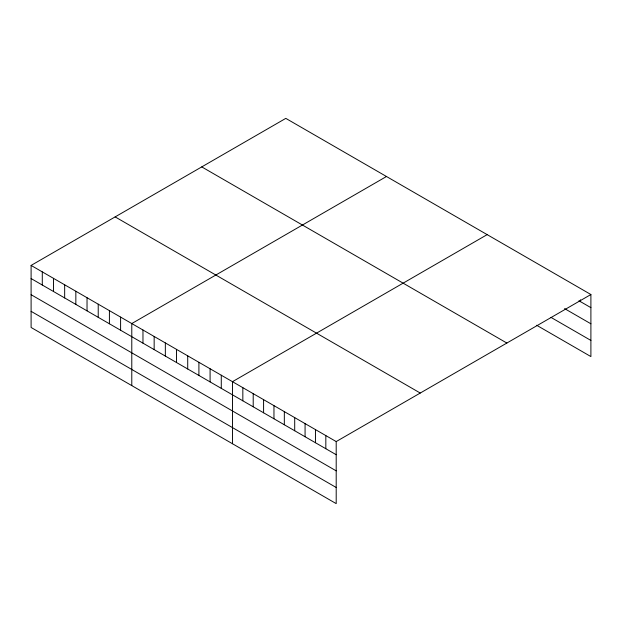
<?xml version="1.0" encoding="UTF-8"?>
<svg xmlns="http://www.w3.org/2000/svg" width="622" height="622" viewBox="0 0 622 622"><rect width="100%" height="100%" fill="white"/><g stroke="black" fill="none" stroke-linecap="round" stroke-linejoin="round"><path stroke-width="0.93" d="M31.1 265.423L336.199 441.573L336.199 503.626L31.1 327.475L31.1 265.423L285.801 118.374L590.9 294.525L590.9 356.577L536.638 325.252M386.487 176.5L131.786 323.557L131.786 385.609M487.166 234.634L232.465 381.683L232.465 443.735M336.199 441.573L590.9 294.525M578.934 300.753L590.9 307.657M564.566 308.598L590.9 323.798M550.999 317.399L590.9 340.436M201.753 166.898L506.852 343.049M115.148 216.899L420.247 393.042M31.1 278.563L336.199 454.713M31.1 294.704L336.199 470.854M31.1 311.334L336.199 487.485M580.528 299.796L580.528 301.67M325.827 435.579L325.827 448.719M315.455 429.592L315.455 442.732M305.075 423.605L305.075 436.745M294.704 417.619L294.704 430.751M284.332 411.624L284.332 424.764M273.96 405.637L273.96 418.777M263.588 399.651L263.588 412.79M253.208 393.656L253.208 406.796M242.837 387.669L242.837 400.809M221.276 375.221L221.276 388.361M210.088 368.76L210.088 381.9M198.908 362.307L198.908 375.447M187.72 355.846L187.72 368.986M176.531 349.385L176.531 362.525M165.343 342.932L165.343 356.064M154.155 336.471L154.155 349.611M142.967 330.01L142.967 343.15M120.598 317.096L120.598 330.235M109.41 310.635L109.41 323.774M98.222 304.174L98.222 317.313M87.033 297.72L87.033 310.86M75.845 291.259L75.845 304.399M64.665 284.798L64.665 297.938M53.476 278.345L53.476 291.477M42.288 271.884L42.288 285.024"/></g></svg>
